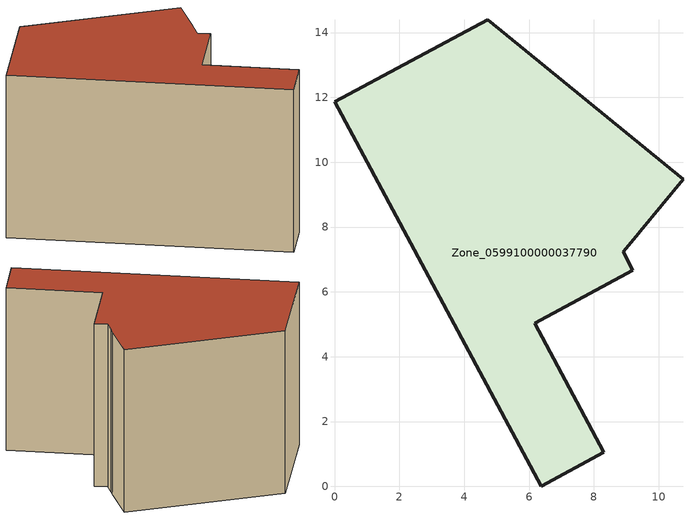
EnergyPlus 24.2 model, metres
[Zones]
Zone_0599100000037790
 floor ground (C_G): 0,11.86 4.73,14.4 10.75,9.47 9.44,7.87 9.31,7.71 8.91,7.23 9.2,6.67 6.18,5.04 8.31,1.05 6.37,0 z0
 wall outside (C_F): 4.73,14.4 0,11.86 6.37,0 8.31,1.05 6.18,5.04 9.2,6.67 8.91,7.23 9.31,7.71 9.44,7.87 10.75,9.47 4.73,14.4 z0:8.34
 roof outside (C_R): 10.75,9.47 4.73,14.4 0,11.86 6.37,0 8.31,1.05 6.18,5.04 9.2,6.67 8.91,7.23 9.31,7.71 9.44,7.87 z8.34
[BUILDING]
Pand.0599100000037790: North Axis=0; Terrain=City; Loads Convergence Tolerance Value=0.04; Temperature Convergence Tolerance Value=0.4; Solar Distribution=FullExterior; Maximum Number of Warmup Days=25; Minimum Number of Warmup Days=1
[Site:Location]
Rotterdam.The.Hague.AP_ZH_NLD Design_Conditions: Latitude=51.96; Longitude=4.45; Time Zone=1; Elevation=-4.5
[SITE:GROUNDTEMPERATURE:BUILDINGSURFACE]
18, 18, 18, 18, 18, 18, 18, 18, 18, 18, 18, 18
[MATERIAL] Thermal Absorptance=0.9; Solar Absorptance=0.7; Visible Absorptance=0.7
Name | Roughness | Thickness | Conductivity | Density | Specific Heat
G.TI.1975-1991 | MediumSmooth | 0.15 | 0.288461 | 540 | 1210
F.TI.1975-1991 | Rough | 0.3 | 0.230769 | 1920 | 840
R.TI.1975-1991 | MediumRough | 0.2 | 0.153846 | 1500 | 1000
[CONSTRUCTION]
C_G: G.TI.1975-1991
C_F: F.TI.1975-1991
C_R: R.TI.1975-1991
[ZONE]
Zone_0599100000037790: Type=1; Multiplier=1; Ceiling Height=Autocalculate; Volume=Autocalculate; Floor Area=autocalculate; Part of Total Floor Area=Yes
[ZONEINFILTRATION:DESIGNFLOWRATE]
Infil_Zone_0599100000037790: Zone or ZoneList or Space or SpaceList=Zone_0599100000037790; Schedule=AlwaysOn; Design Flow Rate Calculation Method=Flow/Area; Flow Rate per Floor Area=0.003; Constant Term Coefficient=1; Temperature Term Coefficient=0; Velocity Term Coefficient=0; Velocity Squared Term Coefficient=0
[HVACTEMPLATE:ZONE:IDEALLOADSAIRSYSTEM]
Zone_0599100000037790: Maximum Heating Supply Air Temperature=50; Minimum Cooling Supply Air Temperature=13; Maximum Heating Supply Air Humidity Ratio=0.0156; Minimum Cooling Supply Air Humidity Ratio=0.0077; Heating Limit=NoLimit; Cooling Limit=NoLimit; Dehumidification Control Type=ConstantSensibleHeatRatio; Cooling Sensible Heat Ratio=0.7; Dehumidification Setpoint=60; Humidification Control Type=None; Humidification Setpoint=30; Outdoor Air Method=None; Outdoor Air Flow Rate per Person=0.00944; Outdoor Air Flow Rate per Zone Floor Area=0; Outdoor Air Flow Rate per Zone=0; Demand Controlled Ventilation Type=None; Outdoor Air Economizer Type=NoEconomizer; Heat Recovery Type=None; Sensible Heat Recovery Effectiveness=0.7; Latent Heat Recovery Effectiveness=0.65
[ZONECONTROL:THERMOSTAT]
ThermostatControl_Zone_0599100000037790: Zone or ZoneList=Zone_0599100000037790; Control Type Schedule=DualSetpointControlType; Control 1=Thermostat_Zone_0599100000037790; Temperature Difference Between Cutout And Setpoint=0
[THERMOSTATSETPOINT:DUALSETPOINT]
Thermostat_Zone_0599100000037790: Heating Setpoint Temperature Schedule=HeatingSetpoint_Zone_0599100000037790; Cooling Setpoint Temperature Schedule=CoolingSetpoint_Zone_0599100000037790
[SCHEDULE:COMPACT]
HeatingSetpoint_Zone_0599100000037790: Through: 12/31, For: AllDays, Until: 24:00, 21
CoolingSetpoint_Zone_0599100000037790: Through: 12/31, For: AllDays, Until: 24:00, 24
DualSetpointControlType: Through: 12/31, For: AllDays, Until: 24:00, 4
AlwaysOn: Through: 12/31, For: AllDays, Until: 24:00, 1
